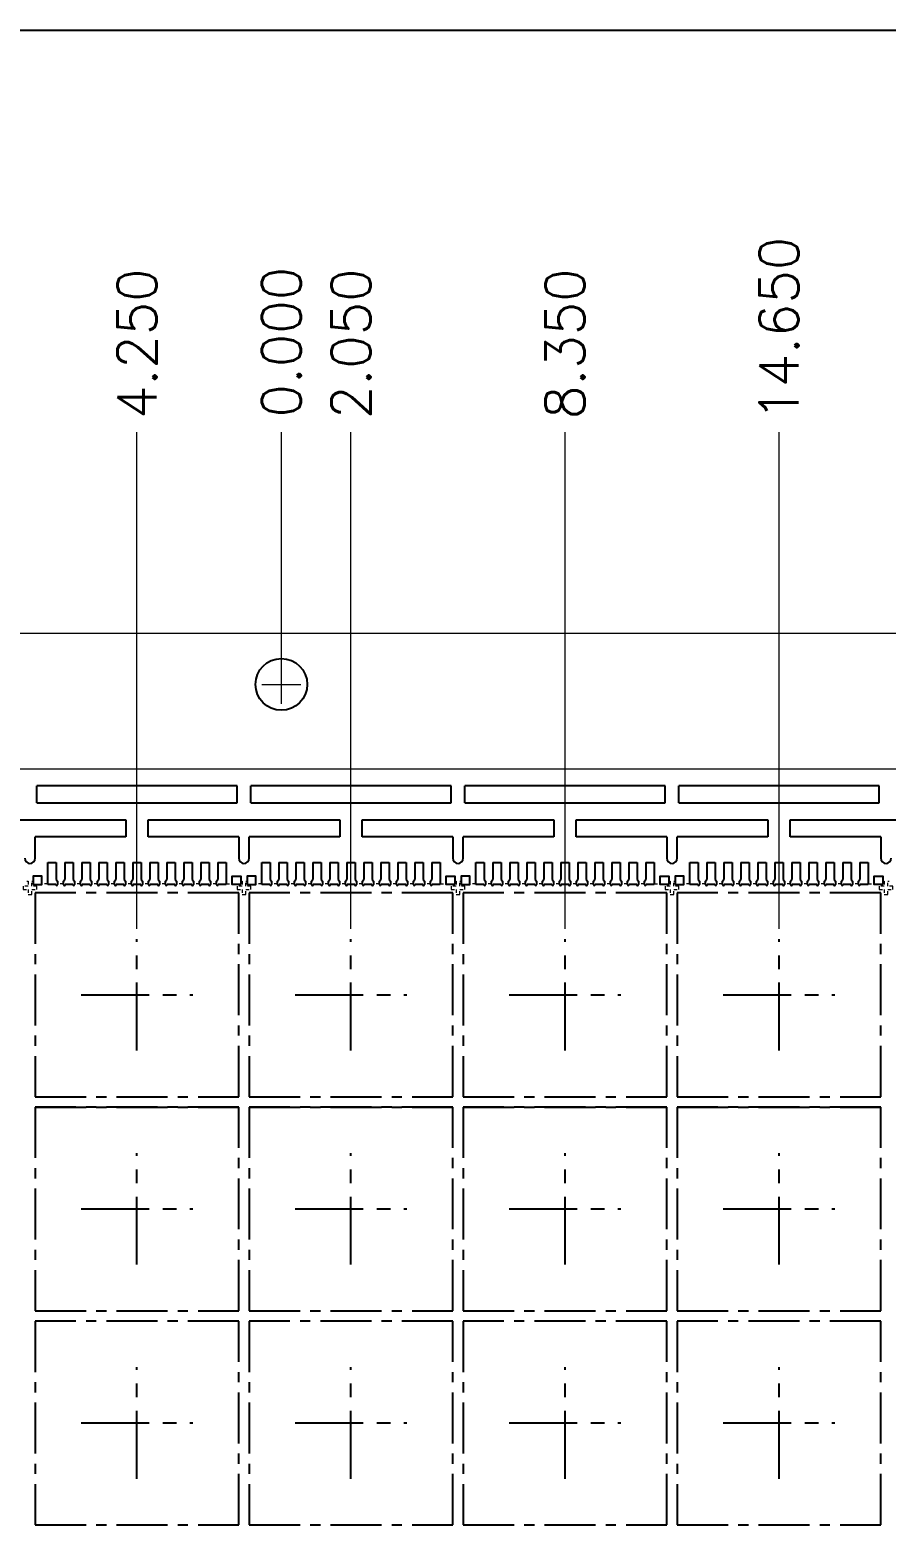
# Model space of a CAD drawing. Header units: millimetres. Extents: x 586 to 984, y 385 to 645.
# Drawn here: x 685.93 to 711.13, y 575.59 to 619.74 of the extents above; entities that cross this region are included whole.
import ezdxf

# ---------------------------------------------------------------- set-up
doc = ezdxf.new("R2010")
doc.units = ezdxf.units.MM
doc.linetypes.add('CENTER', pattern=[2, 1.25, -0.25, 0.25, -0.25])
doc.linetypes.add('HIDDEN', pattern=[0.375, 0.25, -0.125])
for name, color, linetype in [('1', 7, 'Continuous'), ('1D', 4, 'Continuous'), ('center', 1, 'Continuous'), ('LFBOT', 4, 'Continuous'), ('LFTOP', 7, 'Continuous'), ('PKG', 2, 'Continuous'), ('标注', 4, 'Continuous')]:
    doc.layers.add(name, color=color, linetype=linetype)
doc.layers.add('DIM', color=4, linetype='Continuous', lineweight=18)
doc.styles.add('SIMPLEX', font='SIMPLEX')
doc.dimstyles.get("Standard").update_dxf_attribs({"dimscale": 4.5, "dimtxt": 0.16, "dimasz": 0.12, "dimexe": 0.08, "dimexo": 0.05, "dimgap": 0.08, "dimtad": 0, "dimdec": 3, "dimzin": 0, "dimdsep": 46, "dimtxsty": 'Standard', "dimcen": 0.09, "dimadec": 0, "dimazin": 0, "dimtfac": 1, "dimtdec": 3, "dimtmove": 0, "dimatfit": 3, "dimfxl": 1, "dimtolj": 1, "dimtzin": 0, "dimarcsym": 0})

# ---------------------------------------------------------------- blocks, each defined once
blk = doc.blocks.new('*D56')
at = {"layer": 'Defpoints', "color": 0}
for p in [(655.911, 607.969), (693.328, 600.475), (655.078, 590.087)]:
    blk.add_point(p, dxfattribs=at)
at = {"layer": '标注', "color": 1, "lineweight": 5}
for p, q in [((655.911, 606.799), (655.911, 607.969)), ((655.078, 605.629), (655.911, 606.799)), ((655.078, 590.402), (655.078, 605.629))]:
    blk.add_line(p, q, dxfattribs=at)
at = {"layer": '标注', "color": 1, "lineweight": 0, "insert": (655.911, 610.845), "char_height": 1.125, "attachment_point": 5, "rotation": 90, "style": 'SIMPLEX'}
blk.add_mtext('38.250', dxfattribs=at)

msp = doc.modelspace()

# ---------------------------------------------------------------- linework, layer by layer
at = {"elevation": -0.0633}
msp.add_lwpolyline([(622.7784, 619.7368), (759.9941, 619.7368), (759.9941, 403.9208), (622.7784, 403.9208)], close=True, dxfattribs=at)
at = {"layer": '1'}
for p, q in [((692.0284, 597.4869, -0.0958), (686.1284, 597.4869, -0.0958)), ((686.1284, 596.9869, -0.0958), (686.1284, 597.4869, -0.0958)), ((692.0284, 596.9869, -0.0958), (692.0284, 597.4869, -0.0958)), ((698.3284, 597.4869, -0.0958), (692.4284, 597.4869, -0.0958)), ((692.4284, 596.9869, -0.0958), (692.4284, 597.4869, -0.0958)), ((698.3284, 596.9869, -0.0958), (698.3284, 597.4869, -0.0958)), ((704.6284, 597.4869, -0.0958), (698.7284, 597.4869, -0.0958)), ((698.7284, 596.9869, -0.0958), (698.7284, 597.4869, -0.0958)), ((704.6284, 596.9869, -0.0958), (704.6284, 597.4869, -0.0958)), ((710.9284, 597.4869, -0.0958), (705.0284, 597.4869, -0.0958)), ((705.0284, 596.9869, -0.0958), (705.0284, 597.4869, -0.0958)), ((710.9284, 596.9869, -0.0958), (710.9284, 597.4869, -0.0958)), ((686.1284, 596.9869, -0.0958), (692.0284, 596.9869, -0.0958)), ((692.4284, 596.9869, -0.0958), (698.3284, 596.9869, -0.0958)), ((698.7284, 596.9869, -0.0958), (704.6284, 596.9869, -0.0958)), ((705.0284, 596.9869, -0.0958), (710.9284, 596.9869, -0.0958))]:
    msp.add_line(p, q, dxfattribs=at)
at = {"layer": '1', "ltscale": 10}
for p, q in [((683.1034, 596.4869, -0.0958), (688.7534, 596.4869, -0.0958)), ((688.7534, 596.4869, -0.0958), (688.7534, 595.9869, -0.0958)), ((689.4034, 595.9869, -0.0958), (689.4034, 596.4869, -0.0958)), ((689.4034, 596.4869, -0.0958), (695.0534, 596.4869, -0.0958)), ((695.0534, 596.4869, -0.0958), (695.0534, 595.9869, -0.0958)), ((695.7034, 595.9869, -0.0958), (695.7034, 596.4869, -0.0958)), ((695.7034, 596.4869, -0.0958), (701.3534, 596.4869, -0.0958)), ((701.3534, 596.4869, -0.0958), (701.3534, 595.9869, -0.0958)), ((702.0034, 595.9869, -0.0958), (702.0034, 596.4869, -0.0958)), ((702.0034, 596.4869, -0.0958), (707.6534, 596.4869, -0.0958)), ((707.6534, 596.4869, -0.0958), (707.6534, 595.9869, -0.0958)), ((708.3034, 595.9869, -0.0958), (708.3034, 596.4869, -0.0958)), ((708.3034, 596.4869, -0.0958), (713.9534, 596.4869, -0.0958)), ((688.7534, 595.9869, -0.0958), (686.0784, 595.9869, -0.0958)), ((686.0784, 595.3569, -0.0958), (686.0784, 595.9869, -0.0958)), ((692.0784, 595.9869, -0.0958), (689.4034, 595.9869, -0.0958)), ((692.0784, 595.9869, -0.0958), (692.0784, 595.3569, -0.0958)), ((695.0534, 595.9869, -0.0958), (692.3784, 595.9869, -0.0958)), ((692.3784, 595.3569, -0.0958), (692.3784, 595.9869, -0.0958)), ((698.3784, 595.9869, -0.0958), (695.7034, 595.9869, -0.0958)), ((698.3784, 595.9869, -0.0958), (698.3784, 595.3569, -0.0958)), ((701.3534, 595.9869, -0.0958), (698.6784, 595.9869, -0.0958)), ((698.6784, 595.3569, -0.0958), (698.6784, 595.9869, -0.0958)), ((704.6784, 595.9869, -0.0958), (702.0034, 595.9869, -0.0958)), ((704.6784, 595.9869, -0.0958), (704.6784, 595.3569, -0.0958)), ((707.6534, 595.9869, -0.0958), (704.9784, 595.9869, -0.0958)), ((704.9784, 595.3569, -0.0958), (704.9784, 595.9869, -0.0958)), ((710.9784, 595.9869, -0.0958), (708.3034, 595.9869, -0.0958)), ((710.9784, 595.9869, -0.0958), (710.9784, 595.3569, -0.0958))]:
    msp.add_line(p, q, dxfattribs=at)
at = {"layer": '1', "color": 1, "lineweight": 0, "elevation": -0.0958}
msp.add_lwpolyline([(737.2284, 523.9869), (655.0784, 523.9869), (654.0784, 524.9869), (654.0784, 535.4869), (654.6784, 535.4869, 0.4142136), (655.0784, 535.8869), (655.0784, 555.0869, 0.4142136), (654.6784, 555.4869), (654.0784, 555.4869), (654.0784, 570.4869), (654.6784, 570.4869, 0.4142136), (655.0784, 570.8869), (655.0784, 590.0869, 0.4142136), (654.6784, 590.4869), (654.0784, 590.4869), (654.0784, 600.9869), (655.0784, 601.9869), (737.2284, 601.9869)], format="xyb", dxfattribs=at)
at = {"layer": '1'}
msp.add_circle((693.3284, 600.4749, -0.0958), 0.762, dxfattribs=at)
at = {"layer": '1', "ltscale": 10}
for centre in [(685.9284, 595.3569, -0.0958), (692.2284, 595.3569, -0.0958), (698.5284, 595.3569, -0.0958), (704.8284, 595.3569, -0.0958), (711.1284, 595.3569, -0.0958)]:
    msp.add_arc(centre, 0.15, 180, 0, dxfattribs=at)
at = {"layer": '1D', "linetype": 'HIDDEN', "lineweight": 0, "ltscale": 0.25, "elevation": -0.0958}
for points in [[(685.8334, 594.6819), (685.8784, 594.6819), (685.8784, 594.5369), (685.7284, 594.5369), (685.7284, 594.4369), (685.8784, 594.4369), (685.8784, 594.2869), (685.9784, 594.2869), (685.9784, 594.4369), (686.1284, 594.4369), (686.1284, 594.5369), (685.9784, 594.5369), (685.9784, 594.6819), (686.0234, 594.6819)], [(692.1334, 594.6819), (692.1784, 594.6819), (692.1784, 594.5369), (692.0284, 594.5369), (692.0284, 594.4369), (692.1784, 594.4369), (692.1784, 594.2869), (692.2784, 594.2869), (692.2784, 594.4369), (692.4284, 594.4369), (692.4284, 594.5369), (692.2784, 594.5369), (692.2784, 594.6819), (692.3234, 594.6819)], [(698.4334, 594.6819), (698.4784, 594.6819), (698.4784, 594.5369), (698.3284, 594.5369), (698.3284, 594.4369), (698.4784, 594.4369), (698.4784, 594.2869), (698.5784, 594.2869), (698.5784, 594.4369), (698.7284, 594.4369), (698.7284, 594.5369), (698.5784, 594.5369), (698.5784, 594.6819), (698.6234, 594.6819)], [(704.7334, 594.6819), (704.7784, 594.6819), (704.7784, 594.5369), (704.6284, 594.5369), (704.6284, 594.4369), (704.7784, 594.4369), (704.7784, 594.2869), (704.8784, 594.2869), (704.8784, 594.4369), (705.0284, 594.4369), (705.0284, 594.5369), (704.8784, 594.5369), (704.8784, 594.6819), (704.9234, 594.6819)], [(711.0334, 594.6819), (711.0784, 594.6819), (711.0784, 594.5369), (710.9284, 594.5369), (710.9284, 594.4369), (711.0784, 594.4369), (711.0784, 594.2869), (711.1784, 594.2869), (711.1784, 594.4369), (711.3284, 594.4369), (711.3284, 594.5369), (711.1784, 594.5369), (711.1784, 594.6819), (711.2234, 594.6819)]]:
    msp.add_lwpolyline(points, dxfattribs=at)
at = {"layer": 'center', "linetype": 'CENTER', "ltscale": 1.6}
for p, q in [((689.0784, 589.6969, -0.0958), (689.0784, 592.9769, -0.0958)), ((695.3784, 589.6969, -0.0958), (695.3784, 592.9769, -0.0958)), ((701.6784, 589.6969, -0.0958), (701.6784, 592.9769, -0.0958)), ((707.9784, 589.6969, -0.0958), (707.9784, 592.9769, -0.0958)), ((687.4384, 591.3369, -0.0958), (690.7184, 591.3369, -0.0958)), ((693.7384, 591.3369, -0.0958), (697.0184, 591.3369, -0.0958)), ((700.0384, 591.3369, -0.0958), (703.3184, 591.3369, -0.0958)), ((706.3384, 591.3369, -0.0958), (709.6184, 591.3369, -0.0958)), ((689.0784, 583.3969, -0.0958), (689.0784, 586.6769, -0.0958)), ((695.3784, 583.3969, -0.0958), (695.3784, 586.6769, -0.0958)), ((701.6784, 583.3969, -0.0958), (701.6784, 586.6769, -0.0958)), ((707.9784, 583.3969, -0.0958), (707.9784, 586.6769, -0.0958)), ((687.4384, 585.0369, -0.0958), (690.7184, 585.0369, -0.0958)), ((693.7384, 585.0369, -0.0958), (697.0184, 585.0369, -0.0958)), ((700.0384, 585.0369, -0.0958), (703.3184, 585.0369, -0.0958)), ((706.3384, 585.0369, -0.0958), (709.6184, 585.0369, -0.0958)), ((689.0784, 577.0969, -0.0958), (689.0784, 580.3769, -0.0958)), ((695.3784, 577.0969, -0.0958), (695.3784, 580.3769, -0.0958)), ((701.6784, 577.0969, -0.0958), (701.6784, 580.3769, -0.0958)), ((707.9784, 577.0969, -0.0958), (707.9784, 580.3769, -0.0958)), ((687.4384, 578.7369, -0.0958), (690.7184, 578.7369, -0.0958)), ((693.7384, 578.7369, -0.0958), (697.0184, 578.7369, -0.0958)), ((700.0384, 578.7369, -0.0958), (703.3184, 578.7369, -0.0958)), ((706.3384, 578.7369, -0.0958), (709.6184, 578.7369, -0.0958))]:
    msp.add_line(p, q, dxfattribs=at)
at = {"layer": 'DIM'}
for p, q in [((689.0784, 593.2769, -0.0958), (689.0784, 607.9043, -0.0958)), ((693.3284, 600.8199, -0.0958), (693.3284, 607.9043, -0.0958)), ((695.3784, 593.2769, -0.0958), (695.3784, 607.9043, -0.0958)), ((701.6784, 593.2769, -0.0958), (701.6784, 607.9043, -0.0958)), ((707.9784, 593.2769, -0.0958), (707.9784, 607.9043, -0.0958)), ((693.3284, 599.8999, -0.0958), (693.3284, 601.0499, -0.0958)), ((692.7534, 600.4749, -0.0958), (693.9034, 600.4749, -0.0958))]:
    msp.add_line(p, q, dxfattribs=at)
at = {"layer": 'DIM', "color": 1}
msp.add_line((658.5784, 597.9869, -0.0958), (730.5784, 597.9869, -0.0958), dxfattribs=at)
at = {"layer": 'LFBOT', "linetype": 'HIDDEN', "lineweight": 5, "ltscale": 0.3}
for p, q in [((686.4534, 594.6069, -0.0958), (686.2734, 594.6069, -0.0958)), ((686.9184, 594.6069, -0.0958), (686.7384, 594.6069, -0.0958)), ((687.4184, 594.6069, -0.0958), (687.2384, 594.6069, -0.0958)), ((687.9184, 594.6069, -0.0958), (687.7384, 594.6069, -0.0958)), ((688.4184, 594.6069, -0.0958), (688.2384, 594.6069, -0.0958)), ((688.9184, 594.6069, -0.0958), (688.7384, 594.6069, -0.0958)), ((689.4184, 594.6069, -0.0958), (689.2384, 594.6069, -0.0958)), ((689.9184, 594.6069, -0.0958), (689.7384, 594.6069, -0.0958)), ((690.4184, 594.6069, -0.0958), (690.2384, 594.6069, -0.0958)), ((690.9184, 594.6069, -0.0958), (690.7384, 594.6069, -0.0958)), ((691.4184, 594.6069, -0.0958), (691.2384, 594.6069, -0.0958)), ((691.7034, 594.6069, -0.0958), (691.8834, 594.6069, -0.0958)), ((692.7534, 594.6069, -0.0958), (692.5734, 594.6069, -0.0958)), ((693.2184, 594.6069, -0.0958), (693.0384, 594.6069, -0.0958)), ((693.7184, 594.6069, -0.0958), (693.5384, 594.6069, -0.0958)), ((694.2184, 594.6069, -0.0958), (694.0384, 594.6069, -0.0958)), ((694.7184, 594.6069, -0.0958), (694.5384, 594.6069, -0.0958)), ((695.2184, 594.6069, -0.0958), (695.0384, 594.6069, -0.0958)), ((695.7184, 594.6069, -0.0958), (695.5384, 594.6069, -0.0958)), ((696.2184, 594.6069, -0.0958), (696.0384, 594.6069, -0.0958)), ((696.7184, 594.6069, -0.0958), (696.5384, 594.6069, -0.0958)), ((697.2184, 594.6069, -0.0958), (697.0384, 594.6069, -0.0958)), ((697.7184, 594.6069, -0.0958), (697.5384, 594.6069, -0.0958)), ((698.0034, 594.6069, -0.0958), (698.1834, 594.6069, -0.0958)), ((699.0534, 594.6069, -0.0958), (698.8734, 594.6069, -0.0958)), ((699.5184, 594.6069, -0.0958), (699.3384, 594.6069, -0.0958)), ((700.0184, 594.6069, -0.0958), (699.8384, 594.6069, -0.0958)), ((700.5184, 594.6069, -0.0958), (700.3384, 594.6069, -0.0958)), ((701.0184, 594.6069, -0.0958), (700.8384, 594.6069, -0.0958)), ((701.5184, 594.6069, -0.0958), (701.3384, 594.6069, -0.0958)), ((702.0184, 594.6069, -0.0958), (701.8384, 594.6069, -0.0958)), ((702.5184, 594.6069, -0.0958), (702.3384, 594.6069, -0.0958)), ((703.0184, 594.6069, -0.0958), (702.8384, 594.6069, -0.0958)), ((703.5184, 594.6069, -0.0958), (703.3384, 594.6069, -0.0958)), ((704.0184, 594.6069, -0.0958), (703.8384, 594.6069, -0.0958)), ((704.3034, 594.6069, -0.0958), (704.4834, 594.6069, -0.0958)), ((705.3534, 594.6069, -0.0958), (705.1734, 594.6069, -0.0958)), ((705.8184, 594.6069, -0.0958), (705.6384, 594.6069, -0.0958)), ((706.3184, 594.6069, -0.0958), (706.1384, 594.6069, -0.0958)), ((706.8184, 594.6069, -0.0958), (706.6384, 594.6069, -0.0958)), ((707.3184, 594.6069, -0.0958), (707.1384, 594.6069, -0.0958)), ((707.8184, 594.6069, -0.0958), (707.6384, 594.6069, -0.0958)), ((708.3184, 594.6069, -0.0958), (708.1384, 594.6069, -0.0958)), ((708.8184, 594.6069, -0.0958), (708.6384, 594.6069, -0.0958)), ((709.3184, 594.6069, -0.0958), (709.1384, 594.6069, -0.0958)), ((709.8184, 594.6069, -0.0958), (709.6384, 594.6069, -0.0958)), ((710.3184, 594.6069, -0.0958), (710.1384, 594.6069, -0.0958)), ((710.6034, 594.6069, -0.0958), (710.7834, 594.6069, -0.0958))]:
    msp.add_line(p, q, dxfattribs=at)
at = {"layer": 'LFTOP', "color": 7}
for p, q in [((686.4534, 594.5819, -0.0958), (686.4534, 595.2369, -0.0958)), ((686.7034, 595.2369, -0.0958), (686.7034, 594.7369, -0.0958)), ((686.9534, 595.2369, -0.0958), (686.9534, 594.7369, -0.0958)), ((687.2034, 595.2369, -0.0958), (687.2034, 594.7369, -0.0958)), ((687.4534, 595.2369, -0.0958), (687.4534, 594.7369, -0.0958)), ((687.7034, 595.2369, -0.0958), (687.7034, 594.7369, -0.0958)), ((687.9534, 595.2369, -0.0958), (687.9534, 594.7369, -0.0958)), ((688.2034, 595.2369, -0.0958), (688.2034, 594.7369, -0.0958)), ((688.4534, 595.2369, -0.0958), (688.4534, 594.7369, -0.0958)), ((688.7034, 595.2369, -0.0958), (688.7034, 594.7369, -0.0958)), ((688.9534, 595.2369, -0.0958), (688.9534, 594.7369, -0.0958)), ((689.2034, 595.2369, -0.0958), (689.2034, 594.7369, -0.0958)), ((689.4534, 595.2369, -0.0958), (689.4534, 594.7369, -0.0958)), ((689.7034, 595.2369, -0.0958), (689.7034, 594.7369, -0.0958)), ((689.9534, 595.2369, -0.0958), (689.9534, 594.7369, -0.0958)), ((690.2034, 595.2369, -0.0958), (690.2034, 594.7369, -0.0958)), ((690.4534, 595.2369, -0.0958), (690.4534, 594.7369, -0.0958)), ((690.7034, 595.2369, -0.0958), (690.7034, 594.7369, -0.0958)), ((690.9534, 595.2369, -0.0958), (690.9534, 594.7369, -0.0958)), ((691.2034, 595.2369, -0.0958), (691.2034, 594.7369, -0.0958)), ((691.4534, 595.2369, -0.0958), (691.4534, 594.7369, -0.0958)), ((691.7034, 595.2369, -0.0958), (691.7034, 594.5819, -0.0958)), ((692.7534, 594.5819, -0.0958), (692.7534, 595.2369, -0.0958)), ((693.0034, 595.2369, -0.0958), (693.0034, 594.7369, -0.0958)), ((693.2534, 595.2369, -0.0958), (693.2534, 594.7369, -0.0958)), ((693.5034, 595.2369, -0.0958), (693.5034, 594.7369, -0.0958)), ((693.7534, 595.2369, -0.0958), (693.7534, 594.7369, -0.0958)), ((694.0034, 595.2369, -0.0958), (694.0034, 594.7369, -0.0958)), ((694.2534, 595.2369, -0.0958), (694.2534, 594.7369, -0.0958)), ((694.5034, 595.2369, -0.0958), (694.5034, 594.7369, -0.0958)), ((694.7534, 595.2369, -0.0958), (694.7534, 594.7369, -0.0958)), ((695.0034, 595.2369, -0.0958), (695.0034, 594.7369, -0.0958)), ((695.2534, 595.2369, -0.0958), (695.2534, 594.7369, -0.0958)), ((695.5034, 595.2369, -0.0958), (695.5034, 594.7369, -0.0958)), ((695.7534, 595.2369, -0.0958), (695.7534, 594.7369, -0.0958)), ((696.0034, 595.2369, -0.0958), (696.0034, 594.7369, -0.0958)), ((696.2534, 595.2369, -0.0958), (696.2534, 594.7369, -0.0958)), ((696.5034, 595.2369, -0.0958), (696.5034, 594.7369, -0.0958)), ((696.7534, 595.2369, -0.0958), (696.7534, 594.7369, -0.0958)), ((697.0034, 595.2369, -0.0958), (697.0034, 594.7369, -0.0958)), ((697.2534, 595.2369, -0.0958), (697.2534, 594.7369, -0.0958)), ((697.5034, 595.2369, -0.0958), (697.5034, 594.7369, -0.0958)), ((697.7534, 595.2369, -0.0958), (697.7534, 594.7369, -0.0958)), ((698.0034, 595.2369, -0.0958), (698.0034, 594.5819, -0.0958)), ((699.0534, 594.5819, -0.0958), (699.0534, 595.2369, -0.0958)), ((699.3034, 595.2369, -0.0958), (699.3034, 594.7369, -0.0958)), ((699.5534, 595.2369, -0.0958), (699.5534, 594.7369, -0.0958)), ((699.8034, 595.2369, -0.0958), (699.8034, 594.7369, -0.0958)), ((700.0534, 595.2369, -0.0958), (700.0534, 594.7369, -0.0958)), ((700.3034, 595.2369, -0.0958), (700.3034, 594.7369, -0.0958)), ((700.5534, 595.2369, -0.0958), (700.5534, 594.7369, -0.0958)), ((700.8034, 595.2369, -0.0958), (700.8034, 594.7369, -0.0958)), ((701.0534, 595.2369, -0.0958), (701.0534, 594.7369, -0.0958)), ((701.3034, 595.2369, -0.0958), (701.3034, 594.7369, -0.0958)), ((701.5534, 595.2369, -0.0958), (701.5534, 594.7369, -0.0958)), ((701.8034, 595.2369, -0.0958), (701.8034, 594.7369, -0.0958)), ((702.0534, 595.2369, -0.0958), (702.0534, 594.7369, -0.0958)), ((702.3034, 595.2369, -0.0958), (702.3034, 594.7369, -0.0958)), ((702.5534, 595.2369, -0.0958), (702.5534, 594.7369, -0.0958)), ((702.8034, 595.2369, -0.0958), (702.8034, 594.7369, -0.0958)), ((703.0534, 595.2369, -0.0958), (703.0534, 594.7369, -0.0958)), ((703.3034, 595.2369, -0.0958), (703.3034, 594.7369, -0.0958)), ((703.5534, 595.2369, -0.0958), (703.5534, 594.7369, -0.0958)), ((703.8034, 595.2369, -0.0958), (703.8034, 594.7369, -0.0958)), ((704.0534, 595.2369, -0.0958), (704.0534, 594.7369, -0.0958)), ((704.3034, 595.2369, -0.0958), (704.3034, 594.5819, -0.0958)), ((705.3534, 594.5819, -0.0958), (705.3534, 595.2369, -0.0958)), ((705.6034, 595.2369, -0.0958), (705.6034, 594.7369, -0.0958)), ((705.8534, 595.2369, -0.0958), (705.8534, 594.7369, -0.0958)), ((706.1034, 595.2369, -0.0958), (706.1034, 594.7369, -0.0958)), ((706.3534, 595.2369, -0.0958), (706.3534, 594.7369, -0.0958)), ((706.6034, 595.2369, -0.0958), (706.6034, 594.7369, -0.0958)), ((706.8534, 595.2369, -0.0958), (706.8534, 594.7369, -0.0958)), ((707.1034, 595.2369, -0.0958), (707.1034, 594.7369, -0.0958)), ((707.3534, 595.2369, -0.0958), (707.3534, 594.7369, -0.0958)), ((707.6034, 595.2369, -0.0958), (707.6034, 594.7369, -0.0958)), ((707.8534, 595.2369, -0.0958), (707.8534, 594.7369, -0.0958)), ((708.1034, 595.2369, -0.0958), (708.1034, 594.7369, -0.0958)), ((708.3534, 595.2369, -0.0958), (708.3534, 594.7369, -0.0958)), ((708.6034, 595.2369, -0.0958), (708.6034, 594.7369, -0.0958)), ((708.8534, 595.2369, -0.0958), (708.8534, 594.7369, -0.0958)), ((709.1034, 595.2369, -0.0958), (709.1034, 594.7369, -0.0958)), ((709.3534, 595.2369, -0.0958), (709.3534, 594.7369, -0.0958)), ((709.6034, 595.2369, -0.0958), (709.6034, 594.7369, -0.0958)), ((709.8534, 595.2369, -0.0958), (709.8534, 594.7369, -0.0958)), ((710.1034, 595.2369, -0.0958), (710.1034, 594.7369, -0.0958)), ((710.3534, 595.2369, -0.0958), (710.3534, 594.7369, -0.0958)), ((710.6034, 595.2369, -0.0958), (710.6034, 594.5819, -0.0958)), ((686.7034, 594.7369, -0.0958), (686.7384, 594.6869, -0.0958)), ((686.9184, 594.6869, -0.0958), (686.9534, 594.7369, -0.0958)), ((687.2034, 594.7369, -0.0958), (687.2384, 594.6869, -0.0958)), ((687.4184, 594.6869, -0.0958), (687.4534, 594.7369, -0.0958)), ((687.7034, 594.7369, -0.0958), (687.7384, 594.6869, -0.0958)), ((687.9184, 594.6869, -0.0958), (687.9534, 594.7369, -0.0958)), ((688.2034, 594.7369, -0.0958), (688.2384, 594.6869, -0.0958)), ((688.4184, 594.6869, -0.0958), (688.4534, 594.7369, -0.0958)), ((688.7034, 594.7369, -0.0958), (688.7384, 594.6869, -0.0958)), ((688.9184, 594.6869, -0.0958), (688.9534, 594.7369, -0.0958)), ((689.2034, 594.7369, -0.0958), (689.2384, 594.6869, -0.0958)), ((689.4184, 594.6869, -0.0958), (689.4534, 594.7369, -0.0958)), ((689.7034, 594.7369, -0.0958), (689.7384, 594.6869, -0.0958)), ((689.9184, 594.6869, -0.0958), (689.9534, 594.7369, -0.0958)), ((690.2034, 594.7369, -0.0958), (690.2384, 594.6869, -0.0958)), ((690.4184, 594.6869, -0.0958), (690.4534, 594.7369, -0.0958)), ((690.7034, 594.7369, -0.0958), (690.7384, 594.6869, -0.0958)), ((690.9184, 594.6869, -0.0958), (690.9534, 594.7369, -0.0958)), ((691.2034, 594.7369, -0.0958), (691.2384, 594.6869, -0.0958)), ((691.4184, 594.6869, -0.0958), (691.4534, 594.7369, -0.0958)), ((693.0034, 594.7369, -0.0958), (693.0384, 594.6869, -0.0958)), ((693.2184, 594.6869, -0.0958), (693.2534, 594.7369, -0.0958)), ((693.5034, 594.7369, -0.0958), (693.5384, 594.6869, -0.0958)), ((693.7184, 594.6869, -0.0958), (693.7534, 594.7369, -0.0958)), ((694.0034, 594.7369, -0.0958), (694.0384, 594.6869, -0.0958)), ((694.2184, 594.6869, -0.0958), (694.2534, 594.7369, -0.0958)), ((694.5034, 594.7369, -0.0958), (694.5384, 594.6869, -0.0958)), ((694.7184, 594.6869, -0.0958), (694.7534, 594.7369, -0.0958)), ((695.0034, 594.7369, -0.0958), (695.0384, 594.6869, -0.0958)), ((695.2184, 594.6869, -0.0958), (695.2534, 594.7369, -0.0958)), ((695.5034, 594.7369, -0.0958), (695.5384, 594.6869, -0.0958)), ((695.7184, 594.6869, -0.0958), (695.7534, 594.7369, -0.0958)), ((696.0034, 594.7369, -0.0958), (696.0384, 594.6869, -0.0958)), ((696.2184, 594.6869, -0.0958), (696.2534, 594.7369, -0.0958)), ((696.5034, 594.7369, -0.0958), (696.5384, 594.6869, -0.0958)), ((696.7184, 594.6869, -0.0958), (696.7534, 594.7369, -0.0958)), ((697.0034, 594.7369, -0.0958), (697.0384, 594.6869, -0.0958)), ((697.2184, 594.6869, -0.0958), (697.2534, 594.7369, -0.0958)), ((697.5034, 594.7369, -0.0958), (697.5384, 594.6869, -0.0958)), ((697.7184, 594.6869, -0.0958), (697.7534, 594.7369, -0.0958)), ((699.3034, 594.7369, -0.0958), (699.3384, 594.6869, -0.0958)), ((699.5184, 594.6869, -0.0958), (699.5534, 594.7369, -0.0958)), ((699.8034, 594.7369, -0.0958), (699.8384, 594.6869, -0.0958)), ((700.0184, 594.6869, -0.0958), (700.0534, 594.7369, -0.0958)), ((700.3034, 594.7369, -0.0958), (700.3384, 594.6869, -0.0958)), ((700.5184, 594.6869, -0.0958), (700.5534, 594.7369, -0.0958)), ((700.8034, 594.7369, -0.0958), (700.8384, 594.6869, -0.0958)), ((701.0184, 594.6869, -0.0958), (701.0534, 594.7369, -0.0958)), ((701.3034, 594.7369, -0.0958), (701.3384, 594.6869, -0.0958)), ((701.5184, 594.6869, -0.0958), (701.5534, 594.7369, -0.0958)), ((701.8034, 594.7369, -0.0958), (701.8384, 594.6869, -0.0958)), ((702.0184, 594.6869, -0.0958), (702.0534, 594.7369, -0.0958)), ((702.3034, 594.7369, -0.0958), (702.3384, 594.6869, -0.0958)), ((702.5184, 594.6869, -0.0958), (702.5534, 594.7369, -0.0958)), ((702.8034, 594.7369, -0.0958), (702.8384, 594.6869, -0.0958)), ((703.0184, 594.6869, -0.0958), (703.0534, 594.7369, -0.0958)), ((703.3034, 594.7369, -0.0958), (703.3384, 594.6869, -0.0958)), ((703.5184, 594.6869, -0.0958), (703.5534, 594.7369, -0.0958)), ((703.8034, 594.7369, -0.0958), (703.8384, 594.6869, -0.0958)), ((704.0184, 594.6869, -0.0958), (704.0534, 594.7369, -0.0958)), ((705.6034, 594.7369, -0.0958), (705.6384, 594.6869, -0.0958)), ((705.8184, 594.6869, -0.0958), (705.8534, 594.7369, -0.0958)), ((706.1034, 594.7369, -0.0958), (706.1384, 594.6869, -0.0958)), ((706.3184, 594.6869, -0.0958), (706.3534, 594.7369, -0.0958)), ((706.6034, 594.7369, -0.0958), (706.6384, 594.6869, -0.0958)), ((706.8184, 594.6869, -0.0958), (706.8534, 594.7369, -0.0958)), ((707.1034, 594.7369, -0.0958), (707.1384, 594.6869, -0.0958)), ((707.3184, 594.6869, -0.0958), (707.3534, 594.7369, -0.0958)), ((707.6034, 594.7369, -0.0958), (707.6384, 594.6869, -0.0958)), ((707.8184, 594.6869, -0.0958), (707.8534, 594.7369, -0.0958)), ((708.1034, 594.7369, -0.0958), (708.1384, 594.6869, -0.0958)), ((708.3184, 594.6869, -0.0958), (708.3534, 594.7369, -0.0958)), ((708.6034, 594.7369, -0.0958), (708.6384, 594.6869, -0.0958)), ((708.8184, 594.6869, -0.0958), (708.8534, 594.7369, -0.0958)), ((709.1034, 594.7369, -0.0958), (709.1384, 594.6869, -0.0958)), ((709.3184, 594.6869, -0.0958), (709.3534, 594.7369, -0.0958)), ((709.6034, 594.7369, -0.0958), (709.6384, 594.6869, -0.0958)), ((709.8184, 594.6869, -0.0958), (709.8534, 594.7369, -0.0958)), ((710.1034, 594.7369, -0.0958), (710.1384, 594.6869, -0.0958)), ((710.3184, 594.6869, -0.0958), (710.3534, 594.7369, -0.0958)), ((686.6884, 594.5819, -0.0958), (686.4534, 594.5819, -0.0958)), ((686.7384, 594.6869, -0.0958), (686.7384, 594.5819, -0.0958)), ((686.9184, 594.5819, -0.0958), (686.9184, 594.6869, -0.0958)), ((687.1884, 594.5819, -0.0958), (686.9684, 594.5819, -0.0958)), ((687.2384, 594.6869, -0.0958), (687.2384, 594.5819, -0.0958)), ((687.4184, 594.5819, -0.0958), (687.4184, 594.6869, -0.0958)), ((687.6884, 594.5819, -0.0958), (687.4684, 594.5819, -0.0958)), ((687.7384, 594.6869, -0.0958), (687.7384, 594.5819, -0.0958)), ((687.9184, 594.5819, -0.0958), (687.9184, 594.6869, -0.0958)), ((688.1884, 594.5819, -0.0958), (687.9684, 594.5819, -0.0958)), ((688.2384, 594.6869, -0.0958), (688.2384, 594.5819, -0.0958)), ((688.4184, 594.5819, -0.0958), (688.4184, 594.6869, -0.0958)), ((688.6884, 594.5819, -0.0958), (688.4684, 594.5819, -0.0958)), ((688.7384, 594.6869, -0.0958), (688.7384, 594.5819, -0.0958)), ((688.9184, 594.5819, -0.0958), (688.9184, 594.6869, -0.0958)), ((689.1884, 594.5819, -0.0958), (688.9684, 594.5819, -0.0958)), ((689.2384, 594.6869, -0.0958), (689.2384, 594.5819, -0.0958)), ((689.4184, 594.5819, -0.0958), (689.4184, 594.6869, -0.0958)), ((689.6884, 594.5819, -0.0958), (689.4684, 594.5819, -0.0958)), ((689.7384, 594.6869, -0.0958), (689.7384, 594.5819, -0.0958)), ((689.9184, 594.5819, -0.0958), (689.9184, 594.6869, -0.0958)), ((690.1884, 594.5819, -0.0958), (689.9684, 594.5819, -0.0958)), ((690.2384, 594.6869, -0.0958), (690.2384, 594.5819, -0.0958)), ((690.4184, 594.5819, -0.0958), (690.4184, 594.6869, -0.0958)), ((690.6884, 594.5819, -0.0958), (690.4684, 594.5819, -0.0958)), ((690.7384, 594.6869, -0.0958), (690.7384, 594.5819, -0.0958)), ((690.9184, 594.5819, -0.0958), (690.9184, 594.6869, -0.0958)), ((691.1884, 594.5819, -0.0958), (690.9684, 594.5819, -0.0958)), ((691.2384, 594.6869, -0.0958), (691.2384, 594.5819, -0.0958)), ((691.4184, 594.5819, -0.0958), (691.4184, 594.6869, -0.0958)), ((691.7034, 594.5819, -0.0958), (691.4684, 594.5819, -0.0958)), ((692.9884, 594.5819, -0.0958), (692.7534, 594.5819, -0.0958)), ((693.0384, 594.6869, -0.0958), (693.0384, 594.5819, -0.0958)), ((693.2184, 594.5819, -0.0958), (693.2184, 594.6869, -0.0958)), ((693.4884, 594.5819, -0.0958), (693.2684, 594.5819, -0.0958)), ((693.5384, 594.6869, -0.0958), (693.5384, 594.5819, -0.0958)), ((693.7184, 594.5819, -0.0958), (693.7184, 594.6869, -0.0958)), ((693.9884, 594.5819, -0.0958), (693.7684, 594.5819, -0.0958)), ((694.0384, 594.6869, -0.0958), (694.0384, 594.5819, -0.0958)), ((694.2184, 594.5819, -0.0958), (694.2184, 594.6869, -0.0958)), ((694.4884, 594.5819, -0.0958), (694.2684, 594.5819, -0.0958)), ((694.5384, 594.6869, -0.0958), (694.5384, 594.5819, -0.0958)), ((694.7184, 594.5819, -0.0958), (694.7184, 594.6869, -0.0958)), ((694.9884, 594.5819, -0.0958), (694.7684, 594.5819, -0.0958)), ((695.0384, 594.6869, -0.0958), (695.0384, 594.5819, -0.0958)), ((695.2184, 594.5819, -0.0958), (695.2184, 594.6869, -0.0958)), ((695.4884, 594.5819, -0.0958), (695.2684, 594.5819, -0.0958)), ((695.5384, 594.6869, -0.0958), (695.5384, 594.5819, -0.0958)), ((695.7184, 594.5819, -0.0958), (695.7184, 594.6869, -0.0958)), ((695.9884, 594.5819, -0.0958), (695.7684, 594.5819, -0.0958)), ((696.0384, 594.6869, -0.0958), (696.0384, 594.5819, -0.0958)), ((696.2184, 594.5819, -0.0958), (696.2184, 594.6869, -0.0958)), ((696.4884, 594.5819, -0.0958), (696.2684, 594.5819, -0.0958)), ((696.5384, 594.6869, -0.0958), (696.5384, 594.5819, -0.0958)), ((696.7184, 594.5819, -0.0958), (696.7184, 594.6869, -0.0958)), ((696.9884, 594.5819, -0.0958), (696.7684, 594.5819, -0.0958)), ((697.0384, 594.6869, -0.0958), (697.0384, 594.5819, -0.0958)), ((697.2184, 594.5819, -0.0958), (697.2184, 594.6869, -0.0958)), ((697.4884, 594.5819, -0.0958), (697.2684, 594.5819, -0.0958)), ((697.5384, 594.6869, -0.0958), (697.5384, 594.5819, -0.0958)), ((697.7184, 594.5819, -0.0958), (697.7184, 594.6869, -0.0958)), ((698.0034, 594.5819, -0.0958), (697.7684, 594.5819, -0.0958)), ((699.2884, 594.5819, -0.0958), (699.0534, 594.5819, -0.0958)), ((699.3384, 594.6869, -0.0958), (699.3384, 594.5819, -0.0958)), ((699.5184, 594.5819, -0.0958), (699.5184, 594.6869, -0.0958)), ((699.7884, 594.5819, -0.0958), (699.5684, 594.5819, -0.0958)), ((699.8384, 594.6869, -0.0958), (699.8384, 594.5819, -0.0958)), ((700.0184, 594.5819, -0.0958), (700.0184, 594.6869, -0.0958)), ((700.2884, 594.5819, -0.0958), (700.0684, 594.5819, -0.0958)), ((700.3384, 594.6869, -0.0958), (700.3384, 594.5819, -0.0958)), ((700.5184, 594.5819, -0.0958), (700.5184, 594.6869, -0.0958)), ((700.7884, 594.5819, -0.0958), (700.5684, 594.5819, -0.0958)), ((700.8384, 594.6869, -0.0958), (700.8384, 594.5819, -0.0958)), ((701.0184, 594.5819, -0.0958), (701.0184, 594.6869, -0.0958)), ((701.2884, 594.5819, -0.0958), (701.0684, 594.5819, -0.0958)), ((701.3384, 594.6869, -0.0958), (701.3384, 594.5819, -0.0958)), ((701.5184, 594.5819, -0.0958), (701.5184, 594.6869, -0.0958)), ((701.7884, 594.5819, -0.0958), (701.5684, 594.5819, -0.0958)), ((701.8384, 594.6869, -0.0958), (701.8384, 594.5819, -0.0958)), ((702.0184, 594.5819, -0.0958), (702.0184, 594.6869, -0.0958)), ((702.2884, 594.5819, -0.0958), (702.0684, 594.5819, -0.0958)), ((702.3384, 594.6869, -0.0958), (702.3384, 594.5819, -0.0958)), ((702.5184, 594.5819, -0.0958), (702.5184, 594.6869, -0.0958)), ((702.7884, 594.5819, -0.0958), (702.5684, 594.5819, -0.0958)), ((702.8384, 594.6869, -0.0958), (702.8384, 594.5819, -0.0958)), ((703.0184, 594.5819, -0.0958), (703.0184, 594.6869, -0.0958)), ((703.2884, 594.5819, -0.0958), (703.0684, 594.5819, -0.0958)), ((703.3384, 594.6869, -0.0958), (703.3384, 594.5819, -0.0958)), ((703.5184, 594.5819, -0.0958), (703.5184, 594.6869, -0.0958)), ((703.7884, 594.5819, -0.0958), (703.5684, 594.5819, -0.0958)), ((703.8384, 594.6869, -0.0958), (703.8384, 594.5819, -0.0958)), ((704.0184, 594.5819, -0.0958), (704.0184, 594.6869, -0.0958)), ((704.3034, 594.5819, -0.0958), (704.0684, 594.5819, -0.0958)), ((705.5884, 594.5819, -0.0958), (705.3534, 594.5819, -0.0958)), ((705.6384, 594.6869, -0.0958), (705.6384, 594.5819, -0.0958)), ((705.8184, 594.5819, -0.0958), (705.8184, 594.6869, -0.0958)), ((706.0884, 594.5819, -0.0958), (705.8684, 594.5819, -0.0958)), ((706.1384, 594.6869, -0.0958), (706.1384, 594.5819, -0.0958)), ((706.3184, 594.5819, -0.0958), (706.3184, 594.6869, -0.0958)), ((706.5884, 594.5819, -0.0958), (706.3684, 594.5819, -0.0958)), ((706.6384, 594.6869, -0.0958), (706.6384, 594.5819, -0.0958)), ((706.8184, 594.5819, -0.0958), (706.8184, 594.6869, -0.0958)), ((707.0884, 594.5819, -0.0958), (706.8684, 594.5819, -0.0958)), ((707.1384, 594.6869, -0.0958), (707.1384, 594.5819, -0.0958)), ((707.3184, 594.5819, -0.0958), (707.3184, 594.6869, -0.0958)), ((707.5884, 594.5819, -0.0958), (707.3684, 594.5819, -0.0958)), ((707.6384, 594.6869, -0.0958), (707.6384, 594.5819, -0.0958)), ((707.8184, 594.5819, -0.0958), (707.8184, 594.6869, -0.0958)), ((708.0884, 594.5819, -0.0958), (707.8684, 594.5819, -0.0958)), ((708.1384, 594.6869, -0.0958), (708.1384, 594.5819, -0.0958)), ((708.3184, 594.5819, -0.0958), (708.3184, 594.6869, -0.0958)), ((708.5884, 594.5819, -0.0958), (708.3684, 594.5819, -0.0958)), ((708.6384, 594.6869, -0.0958), (708.6384, 594.5819, -0.0958)), ((708.8184, 594.5819, -0.0958), (708.8184, 594.6869, -0.0958)), ((709.0884, 594.5819, -0.0958), (708.8684, 594.5819, -0.0958)), ((709.1384, 594.6869, -0.0958), (709.1384, 594.5819, -0.0958)), ((709.3184, 594.5819, -0.0958), (709.3184, 594.6869, -0.0958)), ((709.5884, 594.5819, -0.0958), (709.3684, 594.5819, -0.0958)), ((709.6384, 594.6869, -0.0958), (709.6384, 594.5819, -0.0958)), ((709.8184, 594.5819, -0.0958), (709.8184, 594.6869, -0.0958)), ((710.0884, 594.5819, -0.0958), (709.8684, 594.5819, -0.0958)), ((710.1384, 594.6869, -0.0958), (710.1384, 594.5819, -0.0958)), ((710.3184, 594.5819, -0.0958), (710.3184, 594.6869, -0.0958)), ((710.6034, 594.5819, -0.0958), (710.3684, 594.5819, -0.0958))]:
    msp.add_line(p, q, dxfattribs=at)
at = {"layer": 'LFTOP'}
for p, q in [((686.4534, 595.2369, -0.0958), (686.7034, 595.2369, -0.0958)), ((686.9534, 595.2369, -0.0958), (687.2034, 595.2369, -0.0958)), ((687.4534, 595.2369, -0.0958), (687.7034, 595.2369, -0.0958)), ((687.9534, 595.2369, -0.0958), (688.2034, 595.2369, -0.0958)), ((688.4534, 595.2369, -0.0958), (688.7034, 595.2369, -0.0958)), ((688.9534, 595.2369, -0.0958), (689.2034, 595.2369, -0.0958)), ((689.4534, 595.2369, -0.0958), (689.7034, 595.2369, -0.0958)), ((689.9534, 595.2369, -0.0958), (690.2034, 595.2369, -0.0958)), ((690.4534, 595.2369, -0.0958), (690.7034, 595.2369, -0.0958)), ((690.9534, 595.2369, -0.0958), (691.2034, 595.2369, -0.0958)), ((691.4534, 595.2369, -0.0958), (691.7034, 595.2369, -0.0958)), ((692.7534, 595.2369, -0.0958), (693.0034, 595.2369, -0.0958)), ((693.2534, 595.2369, -0.0958), (693.5034, 595.2369, -0.0958)), ((693.7534, 595.2369, -0.0958), (694.0034, 595.2369, -0.0958)), ((694.2534, 595.2369, -0.0958), (694.5034, 595.2369, -0.0958)), ((694.7534, 595.2369, -0.0958), (695.0034, 595.2369, -0.0958)), ((695.2534, 595.2369, -0.0958), (695.5034, 595.2369, -0.0958)), ((695.7534, 595.2369, -0.0958), (696.0034, 595.2369, -0.0958)), ((696.2534, 595.2369, -0.0958), (696.5034, 595.2369, -0.0958)), ((696.7534, 595.2369, -0.0958), (697.0034, 595.2369, -0.0958)), ((697.2534, 595.2369, -0.0958), (697.5034, 595.2369, -0.0958)), ((697.7534, 595.2369, -0.0958), (698.0034, 595.2369, -0.0958)), ((699.0534, 595.2369, -0.0958), (699.3034, 595.2369, -0.0958)), ((699.5534, 595.2369, -0.0958), (699.8034, 595.2369, -0.0958)), ((700.0534, 595.2369, -0.0958), (700.3034, 595.2369, -0.0958)), ((700.5534, 595.2369, -0.0958), (700.8034, 595.2369, -0.0958)), ((701.0534, 595.2369, -0.0958), (701.3034, 595.2369, -0.0958)), ((701.5534, 595.2369, -0.0958), (701.8034, 595.2369, -0.0958)), ((702.0534, 595.2369, -0.0958), (702.3034, 595.2369, -0.0958)), ((702.5534, 595.2369, -0.0958), (702.8034, 595.2369, -0.0958)), ((703.0534, 595.2369, -0.0958), (703.3034, 595.2369, -0.0958)), ((703.5534, 595.2369, -0.0958), (703.8034, 595.2369, -0.0958)), ((704.0534, 595.2369, -0.0958), (704.3034, 595.2369, -0.0958)), ((705.3534, 595.2369, -0.0958), (705.6034, 595.2369, -0.0958)), ((705.8534, 595.2369, -0.0958), (706.1034, 595.2369, -0.0958)), ((706.3534, 595.2369, -0.0958), (706.6034, 595.2369, -0.0958)), ((706.8534, 595.2369, -0.0958), (707.1034, 595.2369, -0.0958)), ((707.3534, 595.2369, -0.0958), (707.6034, 595.2369, -0.0958)), ((707.8534, 595.2369, -0.0958), (708.1034, 595.2369, -0.0958)), ((708.3534, 595.2369, -0.0958), (708.6034, 595.2369, -0.0958)), ((708.8534, 595.2369, -0.0958), (709.1034, 595.2369, -0.0958)), ((709.3534, 595.2369, -0.0958), (709.6034, 595.2369, -0.0958)), ((709.8534, 595.2369, -0.0958), (710.1034, 595.2369, -0.0958)), ((710.3534, 595.2369, -0.0958), (710.6034, 595.2369, -0.0958))]:
    msp.add_line(p, q, dxfattribs=at)
at = {"layer": 'LFTOP', "color": 7, "elevation": -0.0958}
for points in [[(686.0234, 594.5819), (686.2734, 594.5819), (686.2734, 594.8319), (686.0234, 594.8319)], [(692.1334, 594.5819), (691.8834, 594.5819), (691.8834, 594.8319), (692.1334, 594.8319)], [(692.3234, 594.5819), (692.5734, 594.5819), (692.5734, 594.8319), (692.3234, 594.8319)], [(698.4334, 594.5819), (698.1834, 594.5819), (698.1834, 594.8319), (698.4334, 594.8319)], [(698.6234, 594.5819), (698.8734, 594.5819), (698.8734, 594.8319), (698.6234, 594.8319)], [(704.7334, 594.5819), (704.4834, 594.5819), (704.4834, 594.8319), (704.7334, 594.8319)], [(704.9234, 594.5819), (705.1734, 594.5819), (705.1734, 594.8319), (704.9234, 594.8319)], [(711.0334, 594.5819), (710.7834, 594.5819), (710.7834, 594.8319), (711.0334, 594.8319)]]:
    msp.add_lwpolyline(points, close=True, dxfattribs=at)
at = {"layer": 'LFTOP', "color": 7}
for centre in [(686.7134, 594.5819, -0.0958), (686.9434, 594.5819, -0.0958), (687.2134, 594.5819, -0.0958), (687.4434, 594.5819, -0.0958), (687.7134, 594.5819, -0.0958), (687.9434, 594.5819, -0.0958), (688.2134, 594.5819, -0.0958), (688.4434, 594.5819, -0.0958), (688.7134, 594.5819, -0.0958), (688.9434, 594.5819, -0.0958), (689.2134, 594.5819, -0.0958), (689.4434, 594.5819, -0.0958), (689.7134, 594.5819, -0.0958), (689.9434, 594.5819, -0.0958), (690.2134, 594.5819, -0.0958), (690.4434, 594.5819, -0.0958), (690.7134, 594.5819, -0.0958), (690.9434, 594.5819, -0.0958), (691.2134, 594.5819, -0.0958), (691.4434, 594.5819, -0.0958), (693.0134, 594.5819, -0.0958), (693.2434, 594.5819, -0.0958), (693.5134, 594.5819, -0.0958), (693.7434, 594.5819, -0.0958), (694.0134, 594.5819, -0.0958), (694.2434, 594.5819, -0.0958), (694.5134, 594.5819, -0.0958), (694.7434, 594.5819, -0.0958), (695.0134, 594.5819, -0.0958), (695.2434, 594.5819, -0.0958), (695.5134, 594.5819, -0.0958), (695.7434, 594.5819, -0.0958), (696.0134, 594.5819, -0.0958), (696.2434, 594.5819, -0.0958), (696.5134, 594.5819, -0.0958), (696.7434, 594.5819, -0.0958), (697.0134, 594.5819, -0.0958), (697.2434, 594.5819, -0.0958), (697.5134, 594.5819, -0.0958), (697.7434, 594.5819, -0.0958), (699.3134, 594.5819, -0.0958), (699.5434, 594.5819, -0.0958), (699.8134, 594.5819, -0.0958), (700.0434, 594.5819, -0.0958), (700.3134, 594.5819, -0.0958), (700.5434, 594.5819, -0.0958), (700.8134, 594.5819, -0.0958), (701.0434, 594.5819, -0.0958), (701.3134, 594.5819, -0.0958), (701.5434, 594.5819, -0.0958), (701.8134, 594.5819, -0.0958), (702.0434, 594.5819, -0.0958), (702.3134, 594.5819, -0.0958), (702.5434, 594.5819, -0.0958), (702.8134, 594.5819, -0.0958), (703.0434, 594.5819, -0.0958), (703.3134, 594.5819, -0.0958), (703.5434, 594.5819, -0.0958), (703.8134, 594.5819, -0.0958), (704.0434, 594.5819, -0.0958), (705.6134, 594.5819, -0.0958), (705.8434, 594.5819, -0.0958), (706.1134, 594.5819, -0.0958), (706.3434, 594.5819, -0.0958), (706.6134, 594.5819, -0.0958), (706.8434, 594.5819, -0.0958), (707.1134, 594.5819, -0.0958), (707.3434, 594.5819, -0.0958), (707.6134, 594.5819, -0.0958), (707.8434, 594.5819, -0.0958), (708.1134, 594.5819, -0.0958), (708.3434, 594.5819, -0.0958), (708.6134, 594.5819, -0.0958), (708.8434, 594.5819, -0.0958), (709.1134, 594.5819, -0.0958), (709.3434, 594.5819, -0.0958), (709.6134, 594.5819, -0.0958), (709.8434, 594.5819, -0.0958), (710.1134, 594.5819, -0.0958), (710.3434, 594.5819, -0.0958)]:
    msp.add_arc(centre, 0.025, 180, 0, dxfattribs=at)
at = {"layer": 'PKG', "color": 2, "linetype": 'CENTER', "ltscale": 1.2}
for p, q in [((692.0784, 594.3369, -0.0958), (686.0784, 594.3369, -0.0958)), ((686.0784, 594.3369, -0.0958), (686.0784, 588.3369, -0.0958)), ((692.0784, 588.3369, -0.0958), (692.0784, 594.3369, -0.0958)), ((698.3784, 594.3369, -0.0958), (692.3784, 594.3369, -0.0958)), ((692.3784, 594.3369, -0.0958), (692.3784, 588.3369, -0.0958)), ((698.3784, 588.3369, -0.0958), (698.3784, 594.3369, -0.0958)), ((704.6784, 594.3369, -0.0958), (698.6784, 594.3369, -0.0958)), ((698.6784, 594.3369, -0.0958), (698.6784, 588.3369, -0.0958)), ((704.6784, 588.3369, -0.0958), (704.6784, 594.3369, -0.0958)), ((710.9784, 594.3369, -0.0958), (704.9784, 594.3369, -0.0958)), ((704.9784, 594.3369, -0.0958), (704.9784, 588.3369, -0.0958)), ((710.9784, 588.3369, -0.0958), (710.9784, 594.3369, -0.0958)), ((686.0784, 588.3369, -0.0958), (692.0784, 588.3369, -0.0958)), ((692.3784, 588.3369, -0.0958), (698.3784, 588.3369, -0.0958)), ((698.6784, 588.3369, -0.0958), (704.6784, 588.3369, -0.0958)), ((704.9784, 588.3369, -0.0958), (710.9784, 588.3369, -0.0958)), ((692.0784, 588.0369, -0.0958), (686.0784, 588.0369, -0.0958)), ((686.0784, 588.0369, -0.0958), (686.0784, 582.0369, -0.0958)), ((686.0784, 588.0369, -0.0958), (692.0784, 588.0369, -0.0958)), ((692.0784, 582.0369, -0.0958), (692.0784, 588.0369, -0.0958)), ((698.3784, 588.0369, -0.0958), (692.3784, 588.0369, -0.0958)), ((692.3784, 588.0369, -0.0958), (692.3784, 582.0369, -0.0958)), ((692.3784, 588.0369, -0.0958), (698.3784, 588.0369, -0.0958)), ((698.3784, 582.0369, -0.0958), (698.3784, 588.0369, -0.0958)), ((704.6784, 588.0369, -0.0958), (698.6784, 588.0369, -0.0958)), ((698.6784, 588.0369, -0.0958), (698.6784, 582.0369, -0.0958)), ((698.6784, 588.0369, -0.0958), (704.6784, 588.0369, -0.0958)), ((704.6784, 582.0369, -0.0958), (704.6784, 588.0369, -0.0958)), ((710.9784, 588.0369, -0.0958), (704.9784, 588.0369, -0.0958)), ((704.9784, 588.0369, -0.0958), (704.9784, 582.0369, -0.0958)), ((704.9784, 588.0369, -0.0958), (710.9784, 588.0369, -0.0958)), ((710.9784, 582.0369, -0.0958), (710.9784, 588.0369, -0.0958)), ((686.0784, 582.0369, -0.0958), (692.0784, 582.0369, -0.0958)), ((692.3784, 582.0369, -0.0958), (698.3784, 582.0369, -0.0958)), ((698.6784, 582.0369, -0.0958), (704.6784, 582.0369, -0.0958)), ((704.9784, 582.0369, -0.0958), (710.9784, 582.0369, -0.0958)), ((692.0784, 581.7369, -0.0958), (686.0784, 581.7369, -0.0958)), ((686.0784, 581.7369, -0.0958), (686.0784, 575.7369, -0.0958)), ((692.0784, 575.7369, -0.0958), (692.0784, 581.7369, -0.0958)), ((698.3784, 581.7369, -0.0958), (692.3784, 581.7369, -0.0958)), ((692.3784, 581.7369, -0.0958), (692.3784, 575.7369, -0.0958)), ((698.3784, 575.7369, -0.0958), (698.3784, 581.7369, -0.0958)), ((704.6784, 581.7369, -0.0958), (698.6784, 581.7369, -0.0958)), ((698.6784, 581.7369, -0.0958), (698.6784, 575.7369, -0.0958)), ((704.6784, 575.7369, -0.0958), (704.6784, 581.7369, -0.0958)), ((710.9784, 581.7369, -0.0958), (704.9784, 581.7369, -0.0958)), ((704.9784, 581.7369, -0.0958), (704.9784, 575.7369, -0.0958)), ((710.9784, 575.7369, -0.0958), (710.9784, 581.7369, -0.0958)), ((686.0784, 575.7369, -0.0958), (692.0784, 575.7369, -0.0958)), ((692.3784, 575.7369, -0.0958), (698.3784, 575.7369, -0.0958)), ((698.6784, 575.7369, -0.0958), (704.6784, 575.7369, -0.0958)), ((704.9784, 575.7369, -0.0958), (710.9784, 575.7369, -0.0958))]:
    msp.add_line(p, q, dxfattribs=at)

# ---------------------------------------------------------------- texts
at = {"layer": 'DIM', "char_height": 1.15, "attachment_point": 5, "rotation": 90, "style": 'SIMPLEX'}
for s, insert in [('\\A1;14.650', (707.9784, 610.9424, -0.0958)), ('\\A1;4.250', (689.0784, 610.5043, -0.0958)), ('\\A1;0.000', (693.3284, 610.5493, -0.0958)), ('\\A1;2.050', (695.3784, 610.5043, -0.0958)), ('\\A1;8.350', (701.6784, 610.5043, -0.0958))]:
    msp.add_mtext(s, dxfattribs=dict(at, insert=insert))

# ---------------------------------------------------------------- dimensions: what is measured, and where the dimension line sits
at = {"layer": '标注', "color": 4, "lineweight": 0}
dim = msp.add_ordinate_dim(feature_location=(655.0784, 590.0869, -0.0958), offset=(0.8329, 17.8825), dtype=1, origin=(693.3284, 600.4749, -0.0958), dimstyle='Standard', override={"dimtxt": 0.25, "dimasz": 0.13, "dimexe": 0.07, "dimexo": 0.07, "dimgap": 0.02, "dimdec": 3, "dimzin": 1, "dimtxsty": 'SIMPLEX', "dimcen": 0.1, "dimclrd": 256, "dimclre": 1, "dimclrt": 1, "dimatfit": 0, "dimtolj": 0, "dimtzin": 8, "dimlwd": 65535, "dimlwe": 5}, dxfattribs=at)
dim.commit()
dim.dimension.update_dxf_attribs({"geometry": '*D56', "text_midpoint": (655.9113, 610.8451, 0.0667)})

doc.saveas('drawing.dxf')
